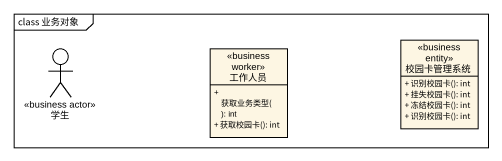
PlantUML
@startuml
mainframe class 业务对象
allowmixing
hide circle
hide empty members
skinparam classAttributeIconSize 0
actor 学生 <<business actor>>
class 工作人员 <<business worker>> {
  + 获取业务类型(): int
  + 获取校园卡(): int
}
class 校园卡管理系统 <<business entity>> {
  + 识别校园卡(): int
  + 挂失校园卡(): int
  + 冻结校园卡(): int
  + 识别校园卡(): int
}
@enduml
